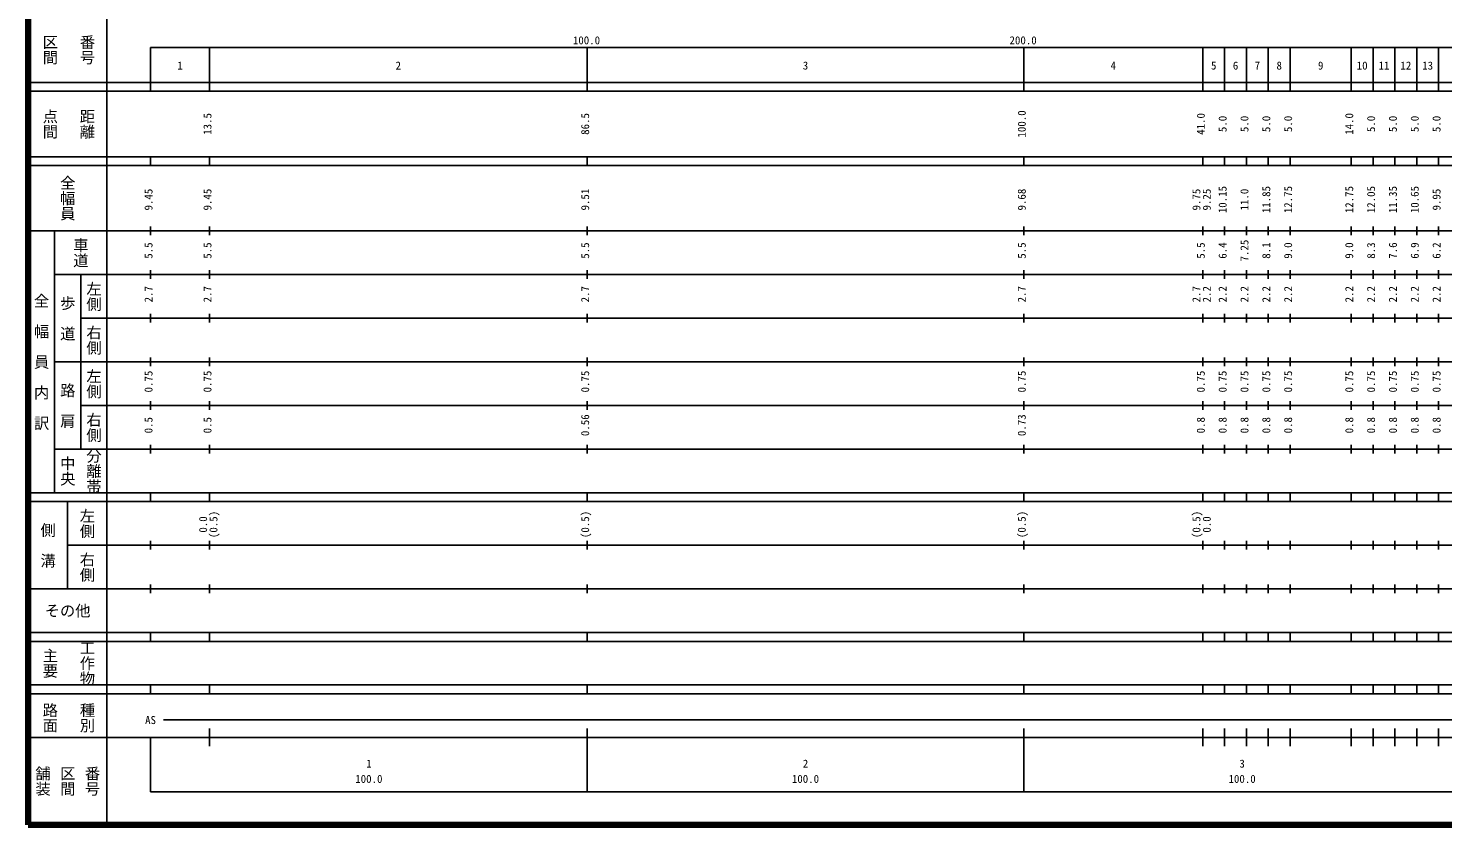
# Model space of a CAD drawing. Units: millimetres on the paper. Extents: x 40 to 680, y 20 to 380.
# Drawn here: x 40 to 363.9, y 20 to 202.4 of the extents above; entities that cross this region are included whole.
import ezdxf
from ezdxf.enums import TextEntityAlignment as Align

# ---------------------------------------------------------------- set-up
doc = ezdxf.new("R2010")
doc.units = ezdxf.units.MM
doc.layers.add('M-TTL', color=2, linetype='Continuous', lineweight=140)
doc.layers.add('M-TTL-BAND', color=7, linetype='Continuous', lineweight=25)
doc.styles.add('@ＭＳ ゴシック', font='')
doc.styles.add('ＭＳ ゴシック', font='')
doc.styles.get('@ＭＳ ゴシック').set_extended_font_data('@MS Gothic')
doc.styles.get('ＭＳ ゴシック').set_extended_font_data('MS Gothic')

msp = doc.modelspace()

# ---------------------------------------------------------------- linework, layer by layer
at = {"layer": 'M-TTL'}
for p, q in [((40, 380), (40, 20)), ((40, 20), (680, 20))]:
    msp.add_line(p, q, dxfattribs=at)
at = {"layer": 'M-TTL-BAND'}
for p, q in [((58, 370), (58, 20)), ((68, 198), (579, 198)), ((68, 198), (68, 188)), ((81.5, 188), (81.5, 198)), ((168, 188), (168, 198)), ((268, 188), (268, 198)), ((309, 188), (309, 198)), ((314, 188), (314, 198)), ((319, 188), (319, 198)), ((324, 188), (324, 198)), ((329, 188), (329, 198)), ((343, 188), (343, 198)), ((348, 188), (348, 198)), ((353, 188), (353, 198)), ((358, 188), (358, 198)), ((363, 188), (363, 198)), ((40, 190), (579, 190)), ((40, 188), (579, 188)), ((40, 173), (579, 173)), ((68, 171), (68, 173)), ((81.5, 171), (81.5, 173)), ((168, 171), (168, 173)), ((268, 171), (268, 173)), ((309, 171), (309, 173)), ((314, 171), (314, 173)), ((319, 171), (319, 173)), ((324, 171), (324, 173)), ((329, 171), (329, 173)), ((343, 171), (343, 173)), ((348, 171), (348, 173)), ((353, 171), (353, 173)), ((358, 171), (358, 173)), ((363, 171), (363, 173)), ((40, 171), (579, 171)), ((40, 156), (579, 156)), ((46, 96), (46, 156)), ((68, 155), (68, 157)), ((81.5, 155), (81.5, 157)), ((168, 155), (168, 157)), ((268, 155), (268, 157)), ((309, 155), (309, 157)), ((314, 155), (314, 157)), ((319, 155), (319, 157)), ((324, 155), (324, 157)), ((329, 155), (329, 157)), ((343, 155), (343, 157)), ((348, 155), (348, 157)), ((353, 155), (353, 157)), ((358, 155), (358, 157)), ((363, 155), (363, 157)), ((46, 146), (579, 146)), ((52, 146), (52, 106)), ((68, 145), (68, 147)), ((81.5, 145), (81.5, 147)), ((168, 145), (168, 147)), ((268, 145), (268, 147)), ((309, 145), (309, 147)), ((314, 145), (314, 147)), ((319, 145), (319, 147)), ((324, 145), (324, 147)), ((329, 145), (329, 147)), ((343, 145), (343, 147)), ((348, 145), (348, 147)), ((353, 145), (353, 147)), ((358, 145), (358, 147)), ((363, 145), (363, 147)), ((68, 135), (68, 137)), ((81.5, 135), (81.5, 137)), ((168, 135), (168, 137)), ((268, 135), (268, 137)), ((309, 135), (309, 137)), ((314, 135), (314, 137)), ((319, 135), (319, 137)), ((324, 135), (324, 137)), ((329, 135), (329, 137)), ((343, 135), (343, 137)), ((348, 135), (348, 137)), ((353, 135), (353, 137)), ((358, 135), (358, 137)), ((363, 135), (363, 137)), ((52, 136), (579, 136)), ((68, 125), (68, 127)), ((81.5, 125), (81.5, 127)), ((168, 125), (168, 127)), ((268, 125), (268, 127)), ((309, 125), (309, 127)), ((314, 125), (314, 127)), ((319, 125), (319, 127)), ((324, 125), (324, 127)), ((329, 125), (329, 127)), ((343, 125), (343, 127)), ((348, 125), (348, 127)), ((353, 125), (353, 127)), ((358, 125), (358, 127)), ((363, 125), (363, 127)), ((46, 126), (579, 126)), ((68, 115), (68, 117)), ((81.5, 115), (81.5, 117)), ((168, 115), (168, 117)), ((268, 115), (268, 117)), ((309, 115), (309, 117)), ((314, 115), (314, 117)), ((319, 115), (319, 117)), ((324, 115), (324, 117)), ((329, 115), (329, 117)), ((343, 115), (343, 117)), ((348, 115), (348, 117)), ((353, 115), (353, 117)), ((358, 115), (358, 117)), ((363, 115), (363, 117)), ((52, 116), (579, 116)), ((68, 105), (68, 107)), ((81.5, 105), (81.5, 107)), ((168, 105), (168, 107)), ((268, 105), (268, 107)), ((309, 105), (309, 107)), ((314, 105), (314, 107)), ((319, 105), (319, 107)), ((324, 105), (324, 107)), ((329, 105), (329, 107)), ((343, 105), (343, 107)), ((348, 105), (348, 107)), ((353, 105), (353, 107)), ((358, 105), (358, 107)), ((363, 105), (363, 107)), ((46, 106), (579, 106)), ((40, 96), (579, 96)), ((40, 94), (579, 94)), ((49, 94), (49, 74)), ((68, 94), (68, 96)), ((81.5, 94), (81.5, 96)), ((168, 94), (168, 96)), ((268, 94), (268, 96)), ((309, 94), (309, 96)), ((314, 94), (314, 96)), ((319, 94), (319, 96)), ((324, 94), (324, 96)), ((329, 94), (329, 96)), ((343, 94), (343, 96)), ((348, 94), (348, 96)), ((353, 94), (353, 96)), ((358, 94), (358, 96)), ((363, 94), (363, 96)), ((68, 83), (68, 85)), ((81.5, 83), (81.5, 85)), ((168, 83), (168, 85)), ((268, 83), (268, 85)), ((309, 83), (309, 85)), ((314, 83), (314, 85)), ((319, 83), (319, 85)), ((324, 83), (324, 85)), ((329, 83), (329, 85)), ((343, 83), (343, 85)), ((348, 83), (348, 85)), ((353, 83), (353, 85)), ((358, 83), (358, 85)), ((363, 83), (363, 85)), ((49, 84), (579, 84)), ((68, 73), (68, 75)), ((81.5, 73), (81.5, 75)), ((168, 73), (168, 75)), ((268, 73), (268, 75)), ((309, 73), (309, 75)), ((314, 73), (314, 75)), ((319, 73), (319, 75)), ((324, 73), (324, 75)), ((329, 73), (329, 75)), ((343, 73), (343, 75)), ((348, 73), (348, 75)), ((353, 73), (353, 75)), ((358, 73), (358, 75)), ((363, 73), (363, 75)), ((40, 74), (579, 74)), ((40, 64), (579, 64)), ((40, 62), (579, 62)), ((68, 62), (68, 64)), ((81.5, 62), (81.5, 64)), ((168, 62), (168, 64)), ((268, 62), (268, 64)), ((309, 62), (309, 64)), ((314, 62), (314, 64)), ((319, 62), (319, 64)), ((324, 62), (324, 64)), ((329, 62), (329, 64)), ((343, 62), (343, 64)), ((348, 62), (348, 64)), ((353, 62), (353, 64)), ((358, 62), (358, 64)), ((363, 62), (363, 64)), ((40, 52), (579, 52)), ((68, 50), (68, 52)), ((81.5, 50), (81.5, 52)), ((168, 50), (168, 52)), ((268, 50), (268, 52)), ((309, 50), (309, 52)), ((314, 50), (314, 52)), ((319, 50), (319, 52)), ((324, 50), (324, 52)), ((329, 50), (329, 52)), ((343, 50), (343, 52)), ((348, 50), (348, 52)), ((353, 50), (353, 52)), ((358, 50), (358, 52)), ((363, 50), (363, 52)), ((40, 50), (579, 50)), ((71, 44), (565, 44)), ((40, 40), (579, 40)), ((68, 40), (68, 27.5)), ((81.5, 38), (81.5, 42)), ((168, 27.5), (168, 42)), ((268, 27.5), (268, 42)), ((309, 38), (309, 42)), ((314, 38), (314, 42)), ((319, 38), (319, 42)), ((324, 38), (324, 42)), ((329, 38), (329, 42)), ((343, 38), (343, 42)), ((348, 38), (348, 42)), ((353, 38), (353, 42)), ((358, 38), (358, 42)), ((363, 38), (363, 42)), ((68, 27.5), (579, 27.5))]:
    msp.add_line(p, q, dxfattribs=at)

# ---------------------------------------------------------------- texts
at = {"layer": 'M-TTL-BAND', "style": '@ＭＳ ゴシック'}
for s, p in [('区間', (45, 197.5)), ('番号', (53.5, 197.5)), ('点間', (45, 180.5)), ('距離', (53.5, 180.5)), ('全幅員', (49, 163.5)), ('車道', (52, 151)), ('左側', (55, 141)), ('全\u3000幅\u3000員\u3000内\u3000訳', (43, 126)), ('歩\u3000道', (49, 136)), ('右側', (55, 131)), ('左側', (55, 121)), ('路\u3000肩', (49, 116)), ('右側', (55, 111)), ('中央', (49, 101)), ('分離帯', (55, 101)), ('左側', (53.5, 89)), ('側\u3000溝', (44.5, 84)), ('右側', (53.5, 79)), ('工作物', (53.5, 57)), ('主要', (45, 57)), ('路面', (45, 44.5)), ('種別', (53.5, 44.5)), ('舗装', (43.333, 30)), ('区間', (49, 30)), ('番号', (54.667, 30))]:
    msp.add_text(s, height=2.566, rotation=270, dxfattribs=at).set_placement(p, align=Align.MIDDLE_CENTER)
at = {"layer": 'M-TTL-BAND', "style": 'ＭＳ ゴシック'}
for s, p in [('100.0', (167.844, 198.195)), ('200.0', (267.844, 198.195)), ('1', (74.75, 192.405)), ('2', (124.75, 192.405)), ('3', (218, 192.405)), ('4', (288.5, 192.405)), ('5', (311.5, 192.405)), ('6', (316.5, 192.405)), ('7', (321.5, 192.405)), ('8', (326.5, 192.405)), ('9', (336, 192.405)), ('10', (345.5, 192.405)), ('11', (350.5, 192.405)), ('12', (355.5, 192.405)), ('13', (360.5, 192.405)), ('AS', (68, 42.5)), ('1', (118, 32.523)), ('2', (218, 32.523)), ('3', (318, 32.523)), ('100.0', (118, 29.033)), ('100.0', (218, 29.033)), ('100.0', (318, 29.033))]:
    msp.add_text(s, height=1.833, dxfattribs=at).set_placement(p, align=Align.BOTTOM_CENTER)
for s, p in [('13.5', (82.5, 180.5)), ('86.5', (169, 180.5)), ('100.0', (269, 180.5)), ('41.0', (310, 180.5)), ('5.0', (315, 180.5)), ('5.0', (320, 180.5)), ('5.0', (325, 180.5)), ('5.0', (330, 180.5)), ('14.0', (344, 180.5)), ('5.0', (349, 180.5)), ('5.0', (354, 180.5)), ('5.0', (359, 180.5)), ('5.0', (364, 180.5)), ('9.45', (69, 163.174)), ('9.45', (82.5, 163.174)), ('9.51', (169, 163.174)), ('9.68', (269, 163.174)), ('9.75', (309, 163.174)), ('9.25', (311.37, 163.174)), ('10.15', (315, 163.174)), ('11.0', (320, 163.174)), ('11.85', (325, 163.174)), ('12.75', (330, 163.174)), ('12.75', (344, 163.174)), ('12.05', (349, 163.174)), ('11.35', (354, 163.174)), ('10.65', (359, 163.174)), ('9.95', (364, 163.174)), ('5.5', (69, 151.5)), ('5.5', (82.5, 151.5)), ('5.5', (169, 151.5)), ('5.5', (269, 151.5)), ('5.5', (310, 151.5)), ('6.4', (315, 151.5)), ('7.25', (320, 151.5)), ('8.1', (325, 151.5)), ('9.0', (330, 151.5)), ('9.0', (344, 151.5)), ('8.3', (349, 151.5)), ('7.6', (354, 151.5)), ('6.9', (359, 151.5)), ('6.2', (364, 151.5)), ('2.7', (69, 141.5)), ('2.7', (82.5, 141.5)), ('2.7', (169, 141.5)), ('2.7', (269, 141.5)), ('2.7', (309, 141.5)), ('2.2', (311.37, 141.5)), ('2.2', (315, 141.5)), ('2.2', (320, 141.5)), ('2.2', (325, 141.5)), ('2.2', (330, 141.5)), ('2.2', (344, 141.5)), ('2.2', (349, 141.5)), ('2.2', (354, 141.5)), ('2.2', (359, 141.5)), ('2.2', (364, 141.5)), ('0.75', (69, 121.5)), ('0.75', (82.5, 121.5)), ('0.75', (169, 121.5)), ('0.75', (269, 121.5)), ('0.75', (310, 121.5)), ('0.75', (315, 121.5)), ('0.75', (320, 121.5)), ('0.75', (325, 121.5)), ('0.75', (330, 121.5)), ('0.75', (344, 121.5)), ('0.75', (349, 121.5)), ('0.75', (354, 121.5)), ('0.75', (359, 121.5)), ('0.75', (364, 121.5)), ('0.56', (169, 111.5)), ('0.73', (269, 111.5)), ('0.5', (69, 111.5)), ('0.5', (82.5, 111.5)), ('0.8', (310, 111.5)), ('0.8', (315, 111.5)), ('0.8', (320, 111.5)), ('0.8', (325, 111.5)), ('0.8', (330, 111.5)), ('0.8', (344, 111.5)), ('0.8', (349, 111.5)), ('0.8', (354, 111.5)), ('0.8', (359, 111.5)), ('0.8', (364, 111.5)), ('(0.5)', (83.87, 88.764)), ('(0.5)', (169, 88.764)), ('(0.5)', (269, 88.764)), ('(0.5)', (309, 88.764)), ('0.0', (81.5, 88.764)), ('0.0', (311.37, 88.764))]:
    msp.add_text(s, height=1.833, rotation=90, dxfattribs=at).set_placement(p, align=Align.BOTTOM_CENTER)
msp.add_text('その他', height=2.566, dxfattribs=at).set_placement((49, 69), align=Align.MIDDLE_CENTER)

doc.saveas('drawing.dxf')
